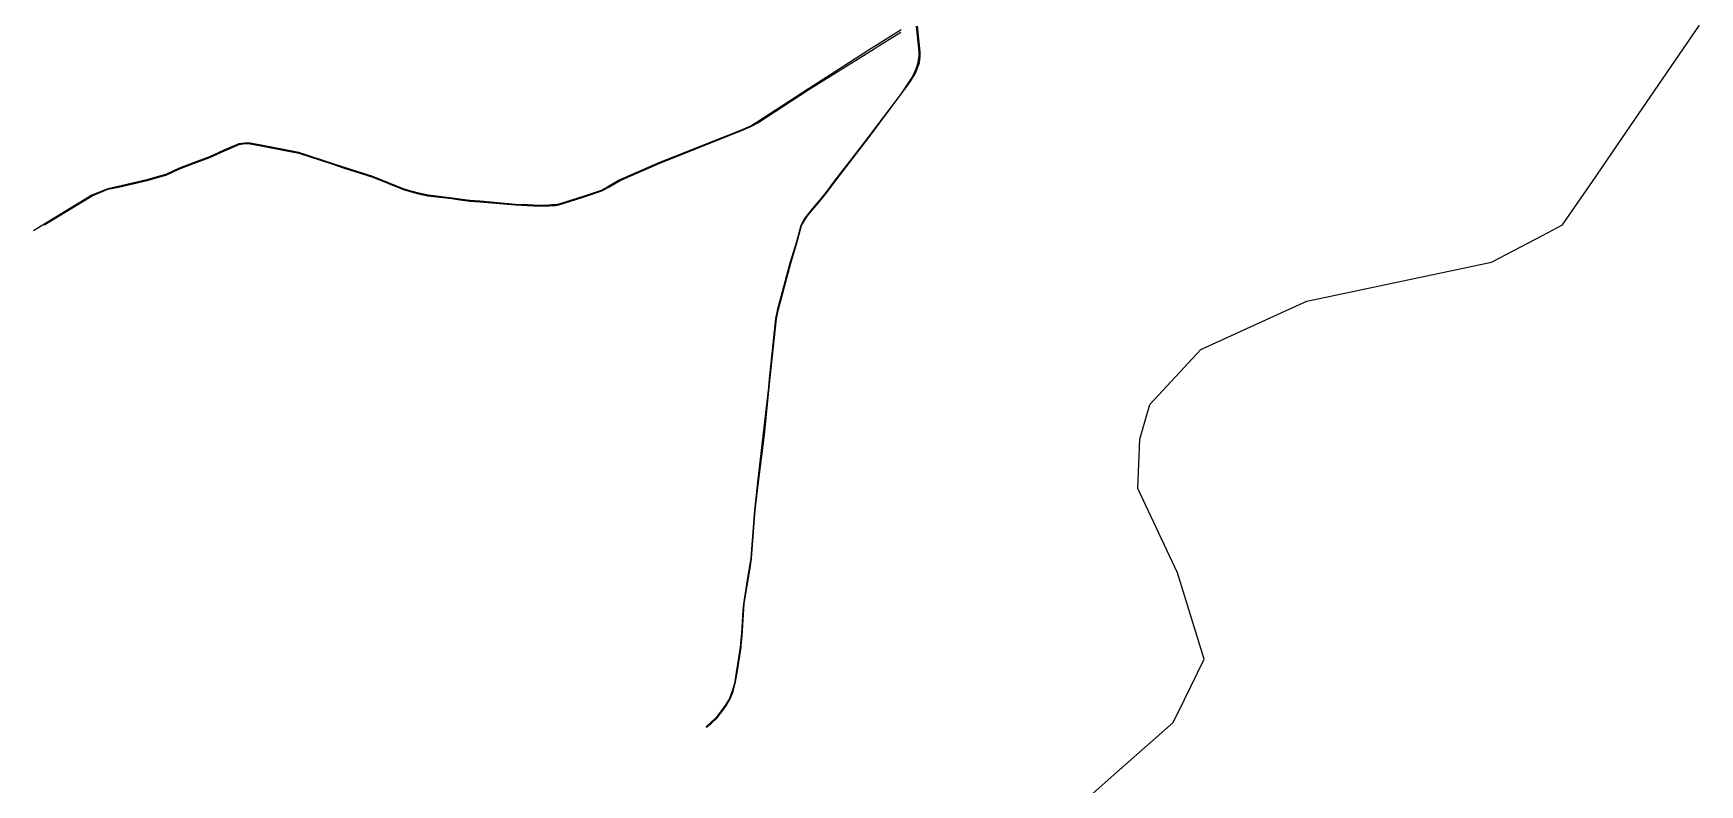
# Model space of a CAD drawing. Header units: metres. Extents: x 121.2 to 135.4, y 31 to 34.7.
# Drawn here: x 121.375 to 121.5036, y 31.1532 to 31.2112 of the extents above; entities that cross this region are included whole.
import ezdxf

# ---------------------------------------------------------------- set-up
doc = ezdxf.new("R2010")
doc.units = ezdxf.units.M
doc.layers.add('DEFAULT', color=7, linetype='Continuous')
doc.layers.add('RAILWAYS', color=2, linetype='Continuous')

msp = doc.modelspace()

# ---------------------------------------------------------------- linework, layer by layer
at = {"layer": 'DEFAULT'}
msp.add_lwpolyline([(121.45494, 31.15089), (121.45839, 31.15393), (121.46297, 31.15797), (121.46384, 31.15976), (121.46536, 31.16287), (121.4633, 31.16954), (121.46024, 31.17605), (121.4604, 31.17985), (121.46117, 31.18251), (121.4651, 31.18678), (121.47192, 31.18987), (121.47329, 31.1905), (121.48755, 31.19351), (121.49149, 31.19557), (121.49304, 31.19638), (121.49534, 31.19974), (121.49796, 31.20355), (121.50362, 31.2118)], dxfattribs=at)
at = {"layer": 'RAILWAYS'}
for points in [[(121.44197, 31.21143), (121.43972, 31.21002), (121.43482, 31.20688), (121.43086, 31.2043), (121.43045, 31.20406), (121.43034, 31.20401), (121.42956, 31.20368), (121.42332, 31.20119), (121.42025, 31.19986), (121.41933, 31.19931), (121.41881, 31.19905), (121.41749, 31.1986), (121.41554, 31.19799), (121.41526, 31.19794), (121.41501, 31.19792), (121.41478, 31.1979), (121.414, 31.19789), (121.41317, 31.19792), (121.4122, 31.19797), (121.40945, 31.19821), (121.40868, 31.19826), (121.40791, 31.19837), (121.4073, 31.19845), (121.40545, 31.19867), (121.40473, 31.19884), (121.40425, 31.19897), (121.40361, 31.19914), (121.40119, 31.20011), (121.39891, 31.20084), (121.39803, 31.20113), (121.39548, 31.20196), (121.39428, 31.2022), (121.39269, 31.20251), (121.39171, 31.20268), (121.39131, 31.2027), (121.39084, 31.20265), (121.38969, 31.20216), (121.38858, 31.20163), (121.38759, 31.20127), (121.38664, 31.20092), (121.38617, 31.20073), (121.38526, 31.20029), (121.38374, 31.19986), (121.38153, 31.19934), (121.38071, 31.19918), (121.37948, 31.19867), (121.37553, 31.19626), (121.37497, 31.19593)], [(121.37581, 31.19637), (121.37586, 31.19641), (121.37951, 31.19863), (121.38073, 31.19913), (121.38154, 31.1993), (121.38375, 31.19981), (121.38529, 31.20024), (121.3862, 31.20068), (121.38666, 31.20087), (121.38762, 31.20122), (121.3886, 31.20158), (121.38972, 31.20211), (121.39086, 31.2026), (121.39131, 31.20266), (121.3917, 31.20263), (121.39268, 31.20246), (121.39427, 31.20215), (121.39546, 31.20191), (121.39801, 31.20109), (121.39889, 31.20079), (121.40117, 31.20007), (121.40359, 31.19909), (121.40472, 31.19879), (121.40544, 31.19862), (121.40729, 31.19841), (121.4079, 31.19832), (121.40868, 31.19821), (121.40945, 31.19816), (121.41219, 31.19792), (121.41401, 31.19784), (121.41478, 31.19785), (121.41505, 31.19787), (121.41528, 31.19789), (121.41554, 31.19794), (121.41685, 31.19834), (121.41751, 31.19855), (121.41885, 31.19901), (121.41941, 31.1993), (121.42027, 31.19982), (121.42334, 31.20115), (121.42959, 31.20364), (121.43037, 31.20397), (121.43048, 31.20402), (121.4309, 31.20426), (121.43485, 31.20684), (121.43981, 31.20993), (121.4402, 31.21019), (121.44194, 31.21127)], [(121.44313, 31.21173), (121.44334, 31.20974), (121.44334, 31.20964), (121.44334, 31.20952), (121.44333, 31.20943), (121.44331, 31.20929), (121.44328, 31.20909), (121.44327, 31.20898), (121.44323, 31.20883), (121.4432, 31.20871), (121.44315, 31.20856), (121.4431, 31.2084), (121.44298, 31.20811), (121.44285, 31.20783), (121.44264, 31.20753), (121.44191, 31.20646), (121.43943, 31.20315), (121.43832, 31.20171), (121.43688, 31.19985), (121.43607, 31.19879), (121.43541, 31.19798), (121.43537, 31.19793), (121.43469, 31.19711), (121.43444, 31.19675), (121.43423, 31.19635), (121.43388, 31.19508), (121.43339, 31.19344), (121.43241, 31.18979), (121.43228, 31.18915), (121.43179, 31.18451), (121.43172, 31.18387), (121.43157, 31.18253), (121.43088, 31.17653), (121.43064, 31.17437), (121.43038, 31.17101), (121.43036, 31.17061), (121.43026, 31.17007), (121.43008, 31.16897), (121.42979, 31.16715), (121.42978, 31.16692), (121.42976, 31.16663), (121.4297, 31.16574), (121.42965, 31.16487), (121.42963, 31.16464), (121.42955, 31.16379), (121.42944, 31.16313), (121.42924, 31.16183), (121.4291, 31.16099), (121.42892, 31.16039), (121.42883, 31.16013), (121.42871, 31.15984), (121.42843, 31.15936), (121.42811, 31.1589), (121.42769, 31.15836), (121.42729, 31.15798), (121.42694, 31.15768), (121.42689, 31.15765)], [(121.42693, 31.1576), (121.42698, 31.15764), (121.42733, 31.15794), (121.42774, 31.15832), (121.42817, 31.15887), (121.42849, 31.15933), (121.42877, 31.15981), (121.4289, 31.16011), (121.42899, 31.16038), (121.42916, 31.16098), (121.4293, 31.16182), (121.42951, 31.16312), (121.42962, 31.16379), (121.42963, 31.16395), (121.4297, 31.16463), (121.42983, 31.16676), (121.42986, 31.16715), (121.43008, 31.16853), (121.43015, 31.16896), (121.43033, 31.17007), (121.43043, 31.1706), (121.43045, 31.171), (121.43071, 31.17437), (121.43095, 31.17653), (121.43141, 31.18018), (121.43179, 31.18386), (121.43235, 31.18914), (121.43248, 31.18977), (121.43345, 31.19343), (121.43394, 31.19507), (121.43429, 31.19633), (121.4345, 31.19672), (121.43475, 31.19708), (121.43526, 31.1977), (121.43558, 31.19809), (121.43613, 31.19875), (121.43693, 31.19982), (121.43838, 31.20168), (121.43949, 31.20312), (121.44196, 31.20644), (121.44234, 31.20696), (121.44273, 31.2075), (121.44305, 31.20805), (121.44324, 31.20847), (121.44329, 31.20863), (121.44333, 31.20876), (121.44338, 31.20892), (121.44342, 31.20913), (121.44344, 31.20939), (121.44345, 31.20951), (121.44345, 31.20965), (121.44345, 31.20975), (121.44324, 31.21173)]]:
    msp.add_lwpolyline(points, dxfattribs=at)

doc.saveas('drawing.dxf')
